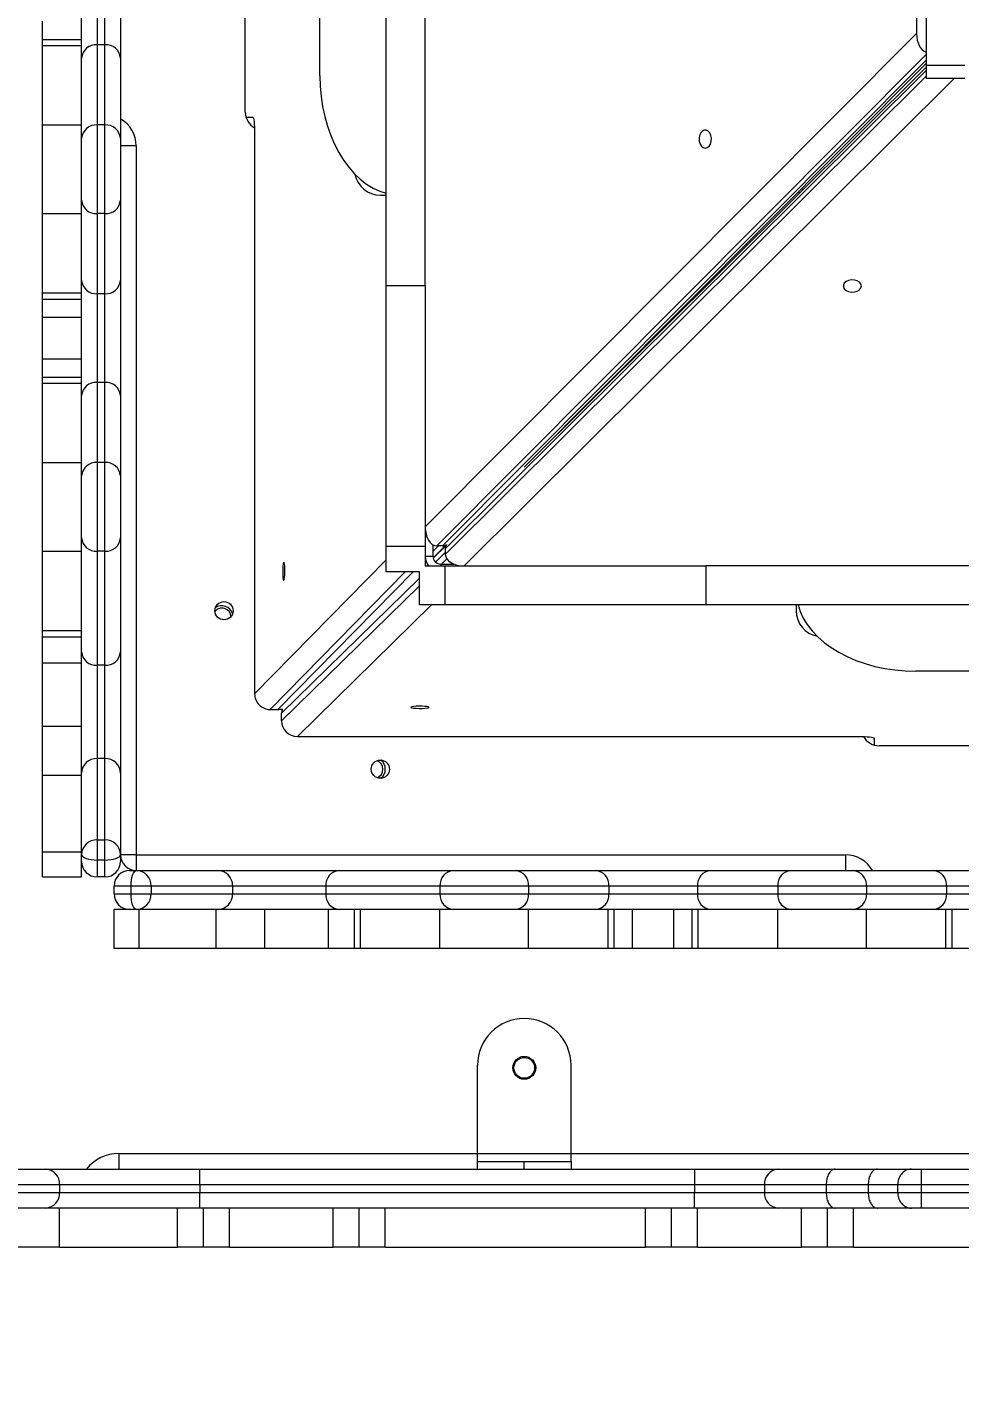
# Model space of a CAD drawing. Header units: millimetres. Extents: x -6328 to 5334, y -5037 to 4112.
# Drawn here: x -1088 to -729, y 317 to 844 of the extents above; entities that cross this region are included whole.
import ezdxf

# ---------------------------------------------------------------- set-up
doc = ezdxf.new("R2010")
doc.units = ezdxf.units.MM
for name, color, linetype in [('DIKOM_ОБЪЕКТ', 7, 'Continuous'), ('DIKOM_РАЗМЕР_ЗОНА', 7, 'Continuous'), ('DIKOM_РАЗМЕР_ОБЪЕКТА', 7, 'Continuous')]:
    doc.layers.add(name, color=color, linetype=linetype)
doc.styles.add('style1', font='arial.ttf', dxfattribs={"width": 0.8})
doc.dimstyles.new('1-50', dxfattribs={"dimtxt": 300, "dimasz": 200, "dimexe": 100, "dimexo": 0, "dimgap": 100, "dimtad": 1, "dimtxsty": 'style1', "dimcen": 200, "dimclrd": 7, "dimclre": 7, "dimclrt": 7, "dimadec": 1, "dimazin": 2, "dimtfac": 1, "dimtmove": 0, "dimatfit": 2, "dimfxl": 0, "dimlwd": 25, "dimlwe": 18, "dimarcsym": 0})

# ---------------------------------------------------------------- blocks, each defined once
blk = doc.blocks.new('*D0')
at = {"layer": 'Defpoints', "color": 0, "transparency": 16777216}
for p in [(-3539.45, 760.32), (3333.52, 448.13), (3333.52, -4437.11)]:
    blk.add_point(p, dxfattribs=at)
at = {"layer": 'DIKOM_РАЗМЕР_ОБЪЕКТА', "color": 7, "lineweight": 18, "transparency": 16777216}
for p, q in [((-3539.45, 760.32), (-3539.45, -4537.11)), ((3333.52, 448.13), (3333.52, -4537.11))]:
    blk.add_line(p, q, dxfattribs=at)
at = {"layer": 'DIKOM_РАЗМЕР_ОБЪЕКТА', "color": 7, "lineweight": 25, "transparency": 16777216}
blk.add_line((-3339.45, -4437.11), (3133.52, -4437.11), dxfattribs=at)
at = {"layer": 'DIKOM_РАЗМЕР_ОБЪЕКТА', "color": 7, "transparency": 16777216}
for points in [[(-3339.45, -4403.77), (-3339.45, -4470.44), (-3539.45, -4437.11)], [(3133.52, -4403.77), (3133.52, -4470.44), (3333.52, -4437.11)]]:
    blk.add_solid(points, dxfattribs=at)
at = {"layer": 'DIKOM_РАЗМЕР_ОБЪЕКТА', "color": 7, "transparency": 16777216, "insert": (-102.96, -4183.94), "char_height": 300, "attachment_point": 5, "style": 'style1'}
blk.add_mtext('6900', dxfattribs=at)
blk = doc.blocks.new('*D1')
at = {"layer": 'Defpoints', "color": 0, "transparency": 16777216}
for p in [(-5040.91, 625.75), (5333.52, 448.13), (5333.52, -4936.78)]:
    blk.add_point(p, dxfattribs=at)
at = {"layer": 'DIKOM_РАЗМЕР_ЗОНА', "color": 7, "lineweight": 18, "transparency": 16777216}
for p, q in [((-5040.91, 625.75), (-5040.91, -5036.78)), ((5333.52, 448.13), (5333.52, -5036.78))]:
    blk.add_line(p, q, dxfattribs=at)
at = {"layer": 'DIKOM_РАЗМЕР_ЗОНА', "color": 7, "lineweight": 25, "transparency": 16777216}
blk.add_line((-4840.91, -4936.78), (5133.52, -4936.78), dxfattribs=at)
at = {"layer": 'DIKOM_РАЗМЕР_ЗОНА', "color": 7, "transparency": 16777216}
for points in [[(-4840.91, -4903.45), (-4840.91, -4970.11), (-5040.91, -4936.78)], [(5133.52, -4903.45), (5133.52, -4970.11), (5333.52, -4936.78)]]:
    blk.add_solid(points, dxfattribs=at)
at = {"layer": 'DIKOM_РАЗМЕР_ЗОНА', "color": 7, "transparency": 16777216, "insert": (-104.69, -4683.61), "char_height": 300, "attachment_point": 5, "style": 'style1'}
blk.add_mtext('10400', dxfattribs=at)
blk = doc.blocks.new('*D2')
at = {"layer": 'Defpoints', "color": 0, "transparency": 16777216}
for p in [(-5303.77, 2121.42), (-1621.11, 2121.42), (560.33, -2395.62)]:
    blk.add_point(p, dxfattribs=at)
at = {"layer": 'DIKOM_РАЗМЕР_ОБЪЕКТА', "color": 7, "lineweight": 18, "transparency": 16777216}
for p, q in [((-1621.11, 2121.42), (-5403.77, 2121.42)), ((560.33, -2395.62), (-5403.77, -2395.62))]:
    blk.add_line(p, q, dxfattribs=at)
at = {"layer": 'DIKOM_РАЗМЕР_ОБЪЕКТА', "color": 7, "lineweight": 25, "transparency": 16777216}
blk.add_line((-5303.77, -2195.62), (-5303.77, 1921.42), dxfattribs=at)
at = {"layer": 'DIKOM_РАЗМЕР_ОБЪЕКТА', "color": 7, "transparency": 16777216}
for points in [[(-5337.11, 1921.42), (-5270.44, 1921.42), (-5303.77, 2121.42)], [(-5337.11, -2195.62), (-5270.44, -2195.62), (-5303.77, -2395.62)]]:
    blk.add_solid(points, dxfattribs=at)
at = {"layer": 'DIKOM_РАЗМЕР_ОБЪЕКТА', "color": 7, "transparency": 16777216, "insert": (-5556.94, -137.1), "char_height": 300, "attachment_point": 5, "rotation": 90, "style": 'style1'}
blk.add_mtext('4500', dxfattribs=at)
blk = doc.blocks.new('*D3')
at = {"layer": 'Defpoints', "color": 0, "transparency": 16777216}
for p in [(-1814.92, 4111.71), (-5877.98, -3895.62), (33.33, -3895.62)]:
    blk.add_point(p, dxfattribs=at)
at = {"layer": 'DIKOM_РАЗМЕР_ЗОНА', "color": 7, "lineweight": 18, "transparency": 16777216}
for p, q in [((-1814.92, 4111.71), (-5977.98, 4111.71)), ((33.33, -3895.62), (-5977.98, -3895.62))]:
    blk.add_line(p, q, dxfattribs=at)
at = {"layer": 'DIKOM_РАЗМЕР_ЗОНА', "color": 7, "lineweight": 25, "transparency": 16777216}
blk.add_line((-5877.98, 3911.71), (-5877.98, -3695.62), dxfattribs=at)
at = {"layer": 'DIKOM_РАЗМЕР_ЗОНА', "color": 7, "transparency": 16777216}
for points in [[(-5911.31, 3911.71), (-5844.65, 3911.71), (-5877.98, 4111.71)], [(-5911.31, -3695.62), (-5844.65, -3695.62), (-5877.98, -3895.62)]]:
    blk.add_solid(points, dxfattribs=at)
at = {"layer": 'DIKOM_РАЗМЕР_ЗОНА', "color": 7, "transparency": 16777216, "insert": (-6131.15, 108.05), "char_height": 300, "attachment_point": 5, "rotation": 90, "style": 'style1'}
blk.add_mtext('8000', dxfattribs=at)

msp = doc.modelspace()

# ---------------------------------------------------------------- linework, layer by layer
at = {"layer": 'DIKOM_ОБЪЕКТ', "color": 7, "linetype": 'Continuous', "lineweight": 15}
for p, q in [((-741.67, 1114.131), (-741.67, 829.311)), ((-949.416, 744.535), (-949.416, 964.087)), ((-934.416, 744.535), (-934.416, 964.087)), ((-1003.67, 811.311), (-1003.67, 897.311)), ((-974.943, 825.311), (-974.943, 883.311)), ((-1066.67, 832.13), (-1066.67, 876.491)), ((-1051.67, 876.491), (-1051.67, 832.13)), ((-1060.67, 871.372), (-1060.67, 837.249)), ((-1057.67, 837.249), (-1057.67, 871.372)), ((-745.287, 867.06), (-745.287, 841.562)), ((-1081.67, 839.311), (-1081.67, 846.311)), ((-1081.67, 839.311), (-1066.67, 839.311)), ((-1081.67, 836.96), (-1081.67, 839.311)), ((-934.416, 651.562), (-745.287, 841.562)), ((-1081.67, 836.96), (-1066.67, 836.96)), ((-1081.67, 806.372), (-1081.67, 836.96)), ((-1060.67, 837.249), (-1060.67, 806.372)), ((-1057.67, 837.249), (-1060.67, 837.249)), ((-1057.67, 806.372), (-1057.67, 837.249)), ((-741.67, 833.5), (-929.991, 644.311)), ((-1066.67, 801.254), (-1066.67, 832.13)), ((-1051.67, 832.13), (-1051.67, 801.254)), ((-927.779, 644.311), (-741.67, 831.277)), ((-741.67, 827.353), (-926.67, 643.202)), ((-896.347, 674.634), (-741.67, 830.024)), ((-741.67, 828.601), (-896.347, 674.634)), ((-726.67, 829.311), (-741.67, 829.311)), ((-741.67, 829.311), (-741.67, 824.311)), ((-926.67, 640.989), (-741.67, 825.141)), ((-730.808, 824.311), (-919.419, 636.565)), ((-726.67, 824.311), (-741.67, 824.311)), ((-1081.67, 806.372), (-1066.67, 806.372)), ((-1081.67, 772.249), (-1081.67, 806.372)), ((-1060.67, 806.372), (-1060.67, 772.249)), ((-1057.67, 806.372), (-1060.67, 806.372)), ((-1057.67, 772.249), (-1057.67, 806.372)), ((-1003.378, 809.311), (-1000.779, 809.311)), ((-1066.67, 777.368), (-1066.67, 801.254)), ((-1051.67, 801.254), (-1051.67, 777.368)), ((-1000.063, 803.311), (-1000.063, 587.355)), ((-1045.67, 798.311), (-1051.67, 798.311)), ((-1045.67, 798.311), (-1045.67, 525.311)), ((-1066.67, 746.491), (-1066.67, 777.368)), ((-1051.67, 777.368), (-1051.67, 746.491)), ((-951.67, 779.311), (-949.416, 779.311)), ((-1081.67, 772.249), (-1066.67, 772.249)), ((-1081.67, 741.661), (-1081.67, 772.249)), ((-1057.67, 772.249), (-1060.67, 772.249)), ((-1060.67, 772.249), (-1060.67, 741.372)), ((-1057.67, 741.372), (-1057.67, 772.249)), ((-1066.67, 702.13), (-1066.67, 746.491)), ((-1051.67, 746.491), (-1051.67, 702.13)), ((-949.416, 744.535), (-934.416, 744.535)), ((-949.416, 644.155), (-949.416, 744.535)), ((-934.416, 744.535), (-934.416, 644.155)), ((-1081.67, 741.661), (-1066.67, 741.661)), ((-1081.67, 739.311), (-1081.67, 741.661)), ((-1081.67, 739.311), (-1066.67, 739.311)), ((-1081.67, 732.311), (-1081.67, 739.311)), ((-1057.67, 741.372), (-1060.67, 741.372)), ((-1060.67, 741.372), (-1060.67, 707.249)), ((-1057.67, 707.249), (-1057.67, 741.372)), ((-1081.67, 732.311), (-1066.67, 732.311)), ((-1081.67, 716.311), (-1081.67, 732.311)), ((-1081.67, 716.311), (-1066.67, 716.311)), ((-1081.67, 709.311), (-1081.67, 716.311)), ((-1081.67, 709.311), (-1066.67, 709.311)), ((-1081.67, 706.96), (-1081.67, 709.311)), ((-1081.67, 706.96), (-1066.67, 706.96)), ((-1081.67, 676.372), (-1081.67, 706.96)), ((-1060.67, 707.249), (-1060.67, 676.372)), ((-1057.67, 707.249), (-1060.67, 707.249)), ((-1057.67, 676.372), (-1057.67, 707.249)), ((-1066.67, 671.254), (-1066.67, 702.13)), ((-1051.67, 702.13), (-1051.67, 671.254)), ((-1081.67, 676.372), (-1066.67, 676.372)), ((-1081.67, 642.249), (-1081.67, 676.372)), ((-1060.67, 676.372), (-1060.67, 642.249)), ((-1057.67, 676.372), (-1060.67, 676.372)), ((-1057.67, 642.249), (-1057.67, 676.372)), ((-1066.67, 647.368), (-1066.67, 671.254)), ((-1051.67, 671.254), (-1051.67, 647.368)), ((-1066.67, 603.434), (-1066.67, 647.368)), ((-1051.67, 647.368), (-1051.67, 603.434)), ((-949.416, 644.155), (-934.416, 644.155)), ((-949.416, 634.311), (-949.416, 644.155)), ((-934.416, 644.155), (-934.416, 636.551)), ((-931.416, 644.697), (-931.416, 640.311)), ((-931.416, 642.126), (-929.271, 644.311)), ((-931.348, 639.676), (-926.486, 644.627)), ((-926.353, 644.495), (-931.332, 639.607)), ((-927.779, 644.311), (-929.991, 644.311)), ((-926.67, 643.202), (-926.67, 640.989)), ((-1081.67, 642.249), (-1066.67, 642.249)), ((-1081.67, 611.661), (-1081.67, 642.249)), ((-1057.67, 642.249), (-1060.67, 642.249)), ((-1060.67, 642.249), (-1060.67, 598.316)), ((-1057.67, 598.316), (-1057.67, 642.249)), ((-1000.063, 587.355), (-949.416, 638.938)), ((-934.416, 640.311), (-931.416, 640.311)), ((-934.416, 639.071), (-934.308, 639.18)), ((-926.67, 641.71), (-930.393, 638.055)), ((-928.117, 637.311), (-926.109, 639.283)), ((-942.068, 634.311), (-994.106, 581.311)), ((-991.127, 581.311), (-939.089, 634.311)), ((-936.67, 634.311), (-949.416, 634.311)), ((-936.67, 621.565), (-936.67, 634.311)), ((-934.402, 636.565), (-926.826, 636.565)), ((-933.633, 637.348), (-933.648, 637.333)), ((-933.648, 637.333), (-933.633, 637.348)), ((-928.416, 637.311), (-923.447, 637.311)), ((-928.416, 637.311), (-928.416, 636.565)), ((-926.826, 636.565), (-926.826, 621.565)), ((-926.826, 636.565), (-826.446, 636.565)), ((-826.446, 636.565), (-826.446, 621.565)), ((-606.894, 636.565), (-826.446, 636.565)), ((-936.67, 631.891), (-989.67, 579.854)), ((-989.67, 576.875), (-936.67, 628.913)), ((-932.042, 621.565), (-983.626, 570.918)), ((-926.826, 621.565), (-936.67, 621.565)), ((-826.446, 621.565), (-926.826, 621.565)), ((-606.894, 621.565), (-826.446, 621.565)), ((-791.67, 621.565), (-791.67, 619.311)), ((-1081.67, 611.661), (-1066.67, 611.661)), ((-1081.67, 609.311), (-1081.67, 611.661)), ((-1081.67, 609.311), (-1066.67, 609.311)), ((-1081.67, 599.311), (-1081.67, 609.311)), ((-1066.67, 556.783), (-1066.67, 603.434)), ((-1051.67, 603.434), (-1051.67, 556.783)), ((-1081.67, 599.311), (-1066.67, 599.311)), ((-1081.67, 574.886), (-1081.67, 599.311)), ((-1057.67, 598.316), (-1060.67, 598.316)), ((-1060.67, 598.316), (-1060.67, 562.43)), ((-1057.67, 562.43), (-1057.67, 598.316)), ((-687.67, 596.038), (-745.67, 596.038)), ((-994.106, 581.311), (-991.127, 581.311)), ((-989.67, 576.875), (-989.67, 579.854)), ((-1081.67, 574.886), (-1066.67, 574.886)), ((-1081.67, 556.062), (-1081.67, 574.886)), ((-983.626, 570.918), (-767.67, 570.918)), ((-761.67, 570.201), (-761.67, 567.602)), ((-673.67, 567.311), (-759.67, 567.311)), ((-1060.67, 562.43), (-1060.67, 531.07)), ((-1057.67, 562.43), (-1060.67, 562.43)), ((-1057.67, 531.07), (-1057.67, 562.43)), ((-1081.67, 556.062), (-1066.67, 556.062)), ((-1081.67, 526.517), (-1081.67, 556.062)), ((-1066.67, 525.423), (-1066.67, 556.783)), ((-1051.67, 556.783), (-1051.67, 525.423)), ((-1060.67, 531.07), (-1060.67, 523.341)), ((-1060.67, 531.07), (-1057.67, 531.07)), ((-1057.67, 523.341), (-1057.67, 531.07)), ((-1081.67, 526.517), (-1066.67, 526.517)), ((-1081.67, 516.811), (-1081.67, 526.517)), ((-1066.67, 522.811), (-1066.67, 525.423)), ((-1066.67, 516.811), (-1066.67, 522.811)), ((-1057.67, 523.341), (-1060.67, 523.341)), ((-1060.67, 523.341), (-1060.67, 516.811)), ((-1057.67, 516.811), (-1057.67, 523.341)), ((-1051.67, 525.423), (-1051.67, 522.811)), ((-1045.67, 525.311), (-1051.67, 525.311)), ((-1045.67, 525.311), (-772.67, 525.311)), ((-1045.67, 525.311), (-1045.67, 519.311)), ((-772.67, 525.311), (-772.67, 519.311)), ((-1081.67, 516.811), (-1066.67, 516.811)), ((-1057.67, 516.811), (-1060.67, 516.811)), ((-1048.17, 519.311), (-1045.558, 519.311)), ((-1045.558, 519.311), (-1014.198, 519.311)), ((-1014.198, 519.311), (-967.546, 519.311)), ((-967.546, 519.311), (-923.613, 519.311)), ((-923.613, 519.311), (-899.727, 519.311)), ((-899.727, 519.311), (-868.85, 519.311)), ((-868.85, 519.311), (-824.49, 519.311)), ((-824.49, 519.311), (-793.613, 519.311)), ((-793.613, 519.311), (-769.727, 519.311)), ((-769.727, 519.311), (-738.85, 519.311)), ((-738.85, 519.311), (-694.49, 519.311)), ((-1047.64, 513.311), (-1054.17, 513.311)), ((-1054.17, 510.311), (-1054.17, 513.311)), ((-1039.911, 513.311), (-1047.64, 513.311)), ((-1047.64, 510.311), (-1047.64, 513.311)), ((-1039.911, 513.311), (-1039.911, 510.311)), ((-1008.551, 513.311), (-1039.911, 513.311)), ((-1008.551, 513.311), (-1008.551, 510.311)), ((-972.665, 513.311), (-1008.551, 513.311)), ((-928.732, 513.311), (-972.665, 513.311)), ((-972.665, 513.311), (-972.665, 510.311)), ((-894.608, 513.311), (-928.732, 513.311)), ((-928.732, 513.311), (-928.732, 510.311)), ((-894.608, 513.311), (-894.608, 510.311)), ((-863.732, 513.311), (-894.608, 513.311)), ((-863.732, 513.311), (-863.732, 510.311)), ((-829.608, 513.311), (-863.732, 513.311)), ((-798.732, 513.311), (-829.608, 513.311)), ((-829.608, 513.311), (-829.608, 510.311)), ((-764.608, 513.311), (-798.732, 513.311)), ((-798.732, 513.311), (-798.732, 510.311)), ((-764.608, 513.311), (-764.608, 510.311)), ((-733.732, 513.311), (-764.608, 513.311)), ((-733.732, 513.311), (-733.732, 510.311)), ((-699.608, 513.311), (-733.732, 513.311)), ((-1054.17, 510.311), (-1047.64, 510.311)), ((-1047.64, 510.311), (-1039.911, 510.311)), ((-1039.911, 510.311), (-1008.551, 510.311)), ((-1008.551, 510.311), (-972.665, 510.311)), ((-972.665, 510.311), (-928.732, 510.311)), ((-928.732, 510.311), (-894.608, 510.311)), ((-894.608, 510.311), (-863.732, 510.311)), ((-863.732, 510.311), (-829.608, 510.311)), ((-829.608, 510.311), (-798.732, 510.311)), ((-798.732, 510.311), (-764.608, 510.311)), ((-764.608, 510.311), (-733.732, 510.311)), ((-733.732, 510.311), (-699.608, 510.311)), ((-1054.17, 489.311), (-1054.17, 504.311)), ((-1048.17, 504.311), (-1054.17, 504.311)), ((-1045.558, 504.311), (-1048.17, 504.311)), ((-1014.198, 504.311), (-1045.558, 504.311)), ((-1044.464, 489.311), (-1044.464, 504.311)), ((-1014.918, 489.311), (-1014.918, 504.311)), ((-967.546, 504.311), (-1014.198, 504.311)), ((-996.094, 489.311), (-996.094, 504.311)), ((-971.67, 489.311), (-971.67, 504.311)), ((-923.613, 504.311), (-967.546, 504.311)), ((-961.67, 489.311), (-961.67, 504.311)), ((-959.319, 489.311), (-959.319, 504.311)), ((-928.732, 489.311), (-928.732, 504.311)), ((-899.727, 504.311), (-923.613, 504.311)), ((-868.85, 504.311), (-899.727, 504.311)), ((-894.608, 489.311), (-894.608, 504.311)), ((-824.49, 504.311), (-868.85, 504.311)), ((-864.021, 489.311), (-864.021, 504.311)), ((-861.67, 489.311), (-861.67, 504.311)), ((-854.67, 489.311), (-854.67, 504.311)), ((-838.67, 489.311), (-838.67, 504.311)), ((-831.67, 489.311), (-831.67, 504.311)), ((-829.319, 489.311), (-829.319, 504.311)), ((-793.613, 504.311), (-824.49, 504.311)), ((-798.732, 489.311), (-798.732, 504.311)), ((-769.727, 504.311), (-793.613, 504.311)), ((-738.85, 504.311), (-769.727, 504.311)), ((-764.608, 489.311), (-764.608, 504.311)), ((-694.49, 504.311), (-738.85, 504.311)), ((-734.021, 489.311), (-734.021, 504.311)), ((-731.67, 489.311), (-731.67, 504.311)), ((-1044.464, 489.311), (-1054.17, 489.311)), ((-1014.918, 489.311), (-1044.464, 489.311)), ((-996.094, 489.311), (-1014.918, 489.311)), ((-971.67, 489.311), (-996.094, 489.311)), ((-961.67, 489.311), (-971.67, 489.311)), ((-959.319, 489.311), (-961.67, 489.311)), ((-928.732, 489.311), (-959.319, 489.311)), ((-894.608, 489.311), (-928.732, 489.311)), ((-864.021, 489.311), (-894.608, 489.311)), ((-861.67, 489.311), (-864.021, 489.311)), ((-854.67, 489.311), (-861.67, 489.311)), ((-838.67, 489.311), (-854.67, 489.311)), ((-831.67, 489.311), (-838.67, 489.311)), ((-829.319, 489.311), (-831.67, 489.311)), ((-798.732, 489.311), (-829.319, 489.311)), ((-764.608, 489.311), (-798.732, 489.311)), ((-734.021, 489.311), (-764.608, 489.311)), ((-731.67, 489.311), (-734.021, 489.311)), ((-724.67, 489.311), (-731.67, 489.311)), ((-914.292, 410.311), (-914.292, 444.311)), ((-878.292, 410.311), (-878.292, 444.311)), ((-1052.305, 410.311), (-1052.305, 404.311)), ((-1052.305, 410.311), (-914.292, 410.311)), ((-914.292, 410.311), (-878.292, 410.311)), ((-914.292, 407.311), (-914.292, 410.311)), ((-914.292, 404.311), (-914.292, 407.311)), ((-914.292, 407.311), (-896.292, 407.311)), ((-896.292, 404.311), (-896.292, 407.311)), ((-896.292, 407.311), (-878.292, 407.311)), ((-878.292, 407.311), (-878.292, 410.311)), ((-878.292, 410.311), (-554.768, 410.311)), ((-878.292, 407.311), (-878.292, 404.311)), ((-1143.744, 404.311), (-1080.528, 404.311)), ((-1080.528, 404.311), (-1021.187, 404.311)), ((-1021.187, 398.311), (-1021.187, 404.311)), ((-1021.187, 404.311), (-830.786, 404.311)), ((-830.786, 404.311), (-830.786, 398.311)), ((-830.786, 404.311), (-798.497, 404.311)), ((-798.497, 404.311), (-776.665, 404.311)), ((-776.665, 404.311), (-760.391, 404.311)), ((-760.391, 404.311), (-747.266, 404.311)), ((-747.266, 404.311), (-743.54, 404.311)), ((-743.54, 404.311), (-689.8, 404.311)), ((-1075.133, 398.311), (-1138.362, 398.311)), ((-1138.362, 395.311), (-1075.133, 395.311)), ((-1075.133, 398.311), (-1075.133, 395.311)), ((-1021.187, 398.311), (-1075.133, 398.311)), ((-1075.133, 395.311), (-1021.187, 395.311)), ((-1021.187, 398.311), (-1021.187, 395.311)), ((-830.786, 398.311), (-1021.187, 398.311)), ((-1021.187, 389.311), (-1021.187, 395.311)), ((-1021.187, 395.311), (-830.786, 395.311)), ((-803.878, 398.311), (-830.786, 398.311)), ((-830.786, 398.311), (-830.786, 395.311)), ((-830.786, 395.311), (-803.878, 395.311)), ((-830.786, 389.311), (-830.786, 395.311)), ((-780.098, 398.311), (-803.878, 398.311)), ((-803.878, 398.311), (-803.878, 395.311)), ((-803.878, 395.311), (-780.098, 395.311)), ((-763.928, 398.311), (-780.098, 398.311)), ((-780.098, 398.311), (-780.098, 395.311)), ((-780.098, 395.311), (-763.928, 395.311)), ((-752.586, 398.311), (-763.928, 398.311)), ((-763.928, 398.311), (-763.928, 395.311)), ((-763.928, 395.311), (-752.586, 395.311)), ((-743.504, 398.311), (-752.586, 398.311)), ((-752.586, 398.311), (-752.586, 395.311)), ((-752.586, 395.311), (-743.504, 395.311)), ((-743.504, 398.311), (-743.504, 395.311)), ((-689.837, 398.311), (-743.504, 398.311)), ((-743.504, 395.311), (-689.837, 395.311)), ((-1080.528, 389.311), (-1143.744, 389.311)), ((-1021.187, 389.311), (-1080.528, 389.311)), ((-1075.145, 374.311), (-1075.145, 389.311)), ((-1029.798, 374.311), (-1029.798, 389.311)), ((-830.786, 389.311), (-1021.187, 389.311)), ((-1019.798, 374.311), (-1019.798, 389.311)), ((-1009.798, 374.311), (-1009.798, 389.311)), ((-969.798, 374.311), (-969.798, 389.311)), ((-959.798, 374.311), (-959.798, 389.311)), ((-949.798, 374.311), (-949.798, 389.311)), ((-849.623, 374.311), (-849.623, 389.311)), ((-839.623, 374.311), (-839.623, 389.311)), ((-798.497, 389.311), (-830.786, 389.311)), ((-829.623, 374.311), (-829.623, 389.311)), ((-776.665, 389.311), (-798.497, 389.311)), ((-789.623, 374.311), (-789.623, 389.311)), ((-779.623, 374.311), (-779.623, 389.311)), ((-760.391, 389.311), (-776.665, 389.311)), ((-769.623, 374.311), (-769.623, 389.311)), ((-747.266, 389.311), (-760.391, 389.311)), ((-743.54, 389.311), (-747.266, 389.311)), ((-689.8, 389.311), (-743.54, 389.311)), ((-1075.145, 374.311), (-1096.358, 374.311)), ((-1075.145, 374.311), (-1029.798, 374.311)), ((-1019.798, 374.311), (-1029.798, 374.311)), ((-1009.798, 374.311), (-1019.798, 374.311)), ((-1009.798, 374.311), (-969.798, 374.311)), ((-959.798, 374.311), (-969.798, 374.311)), ((-949.798, 374.311), (-959.798, 374.311)), ((-949.798, 374.311), (-849.623, 374.311)), ((-839.623, 374.311), (-849.623, 374.311)), ((-829.623, 374.311), (-839.623, 374.311)), ((-829.623, 374.311), (-789.623, 374.311)), ((-779.623, 374.311), (-789.623, 374.311)), ((-769.623, 374.311), (-779.623, 374.311)), ((-769.623, 374.311), (-670.555, 374.311))]:
    msp.add_line(p, q, dxfattribs=at)
at = {"layer": 'DIKOM_ОБЪЕКТ', "color": 7, "linetype": 'Continuous', "lineweight": 15, "flags": 128}
for points in [[(-974.943, 825.311), (-974.825, 821.302), (-974.471, 817.323), (-973.884, 813.405), (-973.069, 809.578), (-972.032, 805.87), (-970.78, 802.311), (-969.324, 798.926), (-967.674, 795.742), (-965.843, 792.784), (-963.844, 790.073), (-961.694, 787.63), (-959.408, 785.474), (-957.003, 783.621), (-954.499, 782.085), (-951.914, 780.878), (-949.416, 780.049)], [(-1000.779, 809.311), (-1000.64, 809.195), (-1000.505, 808.854), (-1000.381, 808.299), (-1000.273, 807.553), (-1000.183, 806.644), (-1000.117, 805.607), (-1000.076, 804.481), (-1000.063, 803.311)], [(-826.623, 797.44), (-825.855, 797.63), (-825.171, 798.178), (-824.644, 799.026), (-824.331, 800.081), (-824.267, 801.229), (-824.458, 802.346), (-824.884, 803.311), (-825.498, 804.018), (-826.234, 804.392), (-827.012, 804.392), (-827.748, 804.018), (-828.362, 803.311), (-828.788, 802.346), (-828.979, 801.229), (-828.915, 800.081), (-828.602, 799.026), (-828.075, 798.178), (-827.39, 797.63), (-826.623, 797.44)], [(-790.88, 780.587), (-790.537, 780.235), (-790.396, 780.099)], [(-810.642, 759.946), (-810.885, 760.175), (-811.042, 760.332)], [(-766.541, 744.358), (-766.73, 745.125), (-767.279, 745.81), (-768.126, 746.337), (-769.182, 746.65), (-770.33, 746.714), (-771.447, 746.523), (-772.411, 746.097), (-773.119, 745.483), (-773.493, 744.747), (-773.493, 743.969), (-773.119, 743.233), (-772.411, 742.619), (-771.447, 742.193), (-770.33, 742.002), (-769.182, 742.066), (-768.126, 742.379), (-767.279, 742.906), (-766.73, 743.59), (-766.541, 744.358)], [(-988.85, 638.035), (-988.986, 637.845), (-989.107, 637.297), (-989.2, 636.449), (-989.255, 635.394), (-989.267, 634.246), (-989.233, 633.129), (-989.158, 632.164), (-989.049, 631.456), (-988.919, 631.082), (-988.781, 631.082), (-988.651, 631.456), (-988.543, 632.164), (-988.467, 633.129), (-988.433, 634.246), (-988.445, 635.394), (-988.5, 636.449), (-988.593, 637.297), (-988.714, 637.845), (-988.85, 638.035)], [(-790.932, 621.565), (-790.103, 619.067), (-788.896, 616.482), (-787.36, 613.977), (-785.507, 611.573), (-783.351, 609.287), (-780.908, 607.137), (-778.197, 605.138), (-775.238, 603.307), (-772.055, 601.657), (-768.67, 600.2), (-765.11, 598.949), (-761.403, 597.911), (-757.576, 597.096), (-753.658, 596.51), (-749.679, 596.156), (-745.67, 596.038)], [(-932.946, 582.131), (-933.136, 582.266), (-933.684, 582.387), (-934.532, 582.481), (-935.587, 582.536), (-936.735, 582.547), (-937.852, 582.513), (-938.817, 582.438), (-939.524, 582.33), (-939.898, 582.199), (-939.898, 582.062), (-939.524, 581.932), (-938.817, 581.823), (-937.852, 581.748), (-936.735, 581.714), (-935.587, 581.725), (-934.532, 581.781), (-933.684, 581.874), (-933.136, 581.995), (-932.946, 582.131)], [(-767.67, 570.918), (-766.5, 570.904), (-765.374, 570.864), (-764.337, 570.797), (-763.427, 570.708), (-762.681, 570.6), (-762.127, 570.476), (-761.785, 570.341), (-761.67, 570.201)], [(-1066.67, 525.423), (-1066.555, 525.017), (-1066.213, 524.626), (-1065.659, 524.266), (-1064.913, 523.951), (-1064.003, 523.692), (-1062.966, 523.499), (-1061.841, 523.381), (-1060.67, 523.341)], [(-1057.67, 523.341), (-1056.5, 523.381), (-1055.374, 523.499), (-1054.337, 523.692), (-1053.427, 523.951), (-1052.681, 524.266), (-1052.127, 524.626), (-1051.785, 525.017), (-1051.67, 525.423)], [(-1047.64, 513.311), (-1047.6, 514.481), (-1047.481, 515.607), (-1047.289, 516.644), (-1047.03, 517.553), (-1046.715, 518.299), (-1046.355, 518.854), (-1045.964, 519.195), (-1045.558, 519.311)], [(-1045.558, 504.311), (-1045.964, 504.426), (-1046.355, 504.767), (-1046.715, 505.322), (-1047.03, 506.068), (-1047.289, 506.977), (-1047.481, 508.015), (-1047.6, 509.14), (-1047.64, 510.311)]]:
    msp.add_lwpolyline(points, dxfattribs=at)
at = {"layer": 'DIKOM_ОБЪЕКТ', "color": 7, "linetype": 'Continuous', "lineweight": 15}
for centre, radius in [((-1011.868, 619.311), 3.5), ((-951.67, 558.311), 3.5), ((-896.292, 443.311), 4.4), ((-896.292, 443.311), 4)]:
    msp.add_circle(centre, radius, dxfattribs=at)
for centre, radius, start, end in [((-1061.078, 831.652), 5.612, 85.8271, 175.10683), ((-1057.262, 831.652), 5.612, 4.89317, 94.1729), ((-1061.078, 800.775), 5.612, 85.8271, 175.10683), ((-1057.262, 800.775), 5.612, 4.89317, 94.1729), ((-1057.67, 798.311), 12, 0, 60), ((-996.67, 811.311), 7, 180, 240.66525), ((-951.67, 789.311), 10, 190.89869, 270), ((-785.861, 785.092), 4.917, 220.7124, 228.82689), ((-1061.078, 777.846), 5.612, 184.89317, 274.1729), ((-1057.262, 777.846), 5.612, 265.8271, 355.10683), ((-1061.078, 746.97), 5.612, 184.89317, 274.1729), ((-1057.262, 746.97), 5.612, 265.8271, 355.10683), ((-1061.078, 701.652), 5.612, 85.8271, 175.10683), ((-1057.262, 701.652), 5.612, 4.89317, 94.1729), ((-1061.078, 670.775), 5.612, 85.8271, 175.10683), ((-1057.262, 670.775), 5.612, 4.89317, 94.1729), ((-1061.078, 647.846), 5.612, 184.89317, 274.1729), ((-1057.262, 647.846), 5.612, 265.8271, 355.10683), ((-928.416, 640.311), 6, 180, 218.62857), ((-928.416, 640.311), 3, 180, 270), ((-1012.67, 616.811), 3.5, 4.24387, 140.1865), ((-1012.67, 616.811), 4.4, 19.52198, 124.9084), ((-781.67, 619.311), 10, 180, 259.10131), ((-1061.078, 603.913), 5.612, 184.89317, 274.1729), ((-1057.262, 603.913), 5.612, 265.8271, 355.10683), ((-759.67, 574.311), 7, 209.33475, 270), ((-1060.841, 556.601), 5.832, 88.31756, 178.21242), ((-1057.499, 556.601), 5.832, 1.78758, 91.68244), ((-954.17, 558.311), 3.5, 290.92475, 69.07526), ((-954.17, 558.311), 4.4, 307.39254, 52.60746), ((-1060.841, 525.241), 5.832, 88.31756, 178.21242), ((-1057.499, 525.241), 5.832, 1.78758, 91.68244), ((-1060.67, 522.811), 6, 180, 270), ((-1057.67, 522.811), 6, 270, 0), ((-1045.67, 525.311), 6, 180, 270), ((-772.67, 513.311), 12, 30, 90), ((-1048.17, 513.311), 6, 90, 180), ((-1045.74, 513.482), 5.832, 358.31756, 88.21242), ((-1014.38, 513.482), 5.832, 358.31756, 88.21242), ((-967.068, 513.719), 5.612, 94.89317, 184.1729), ((-923.135, 513.719), 5.612, 94.89317, 184.1729), ((-900.206, 513.719), 5.612, 355.8271, 85.10683), ((-869.329, 513.719), 5.612, 355.8271, 85.10683), ((-824.011, 513.719), 5.612, 94.89317, 184.1729), ((-793.135, 513.719), 5.612, 94.89317, 184.1729), ((-770.206, 513.719), 5.612, 355.8271, 85.10683), ((-739.329, 513.719), 5.612, 355.8271, 85.10683), ((-1048.17, 510.311), 6, 180, 270), ((-1045.74, 510.139), 5.832, 271.78758, 1.68244), ((-1014.38, 510.139), 5.832, 271.78758, 1.68244), ((-967.068, 509.902), 5.612, 175.8271, 265.10683), ((-923.135, 509.902), 5.612, 175.8271, 265.10683), ((-900.206, 509.902), 5.612, 274.89317, 4.1729), ((-869.329, 509.902), 5.612, 274.89317, 4.1729), ((-824.011, 509.902), 5.612, 175.8271, 265.10683), ((-793.135, 509.902), 5.612, 175.8271, 265.10683), ((-770.206, 509.902), 5.612, 274.89317, 4.1729), ((-739.329, 509.902), 5.612, 274.89317, 4.1729), ((-896.292, 444.311), 18, 90, 180), ((-896.292, 444.311), 18, 0, 90), ((-1052.305, 394.311), 16, 90, 141.31781), ((-1080.848, 398.598), 5.722, 357.12074, 86.79734), ((-798.17, 398.604), 5.716, 93.27959, 182.94122), ((-1080.848, 395.023), 5.722, 273.20266, 2.87926), ((-798.17, 395.017), 5.716, 177.05878, 266.72041)]:
    msp.add_arc(centre, radius, start, end, dxfattribs=at)
for centre, major_axis, ratio, start_param, end_param in [((-740.863, 841.562), (0, 7.251), 0.6101789, 1.5707963, 2.9581269), ((-929.991, 651.562), (0, 7.251), 0.6101789, 1.5707963, 3.1415927), ((-927.779, 651.562), (0, 7.251), 0.6101789, 3.1415927, 3.5114594), ((-919.419, 643.202), (-7.251, 0), 0.6101789, 5.9133186, 6.2831853), ((-919.419, 640.989), (-7.251, 0), 0.6101789, 0, 1.5707963), ((-994.106, 587.355), (0, 6.044), 0.9855715, 1.5707963, 3.1415927), ((-991.127, 587.355), (0, 6.044), 0.9855715, 3.1415927, 3.4331004), ((-983.626, 579.854), (-6.044, 0), 0.9855715, 5.9916775, 6.2831853), ((-983.626, 576.875), (-6.044, 0), 0.9855715, 0, 1.5707963)]:
    msp.add_ellipse(centre, major_axis=major_axis, ratio=ratio, start_param=start_param, end_param=end_param, dxfattribs=at)
for points, knots in [([(-776.665, 404.311), (-776.678, 404.311), (-776.931, 404.309), (-777.568, 404.178), (-778.521, 403.495), (-779.392, 402.13), (-779.984, 400.334), (-780.06, 398.985), (-780.098, 398.311)], [0, 0, 0, 0, 0.0073342, 0.1414717, 0.3561625, 0.5707932, 0.7853961, 1, 1, 1, 1]), ([(-760.391, 404.311), (-760.43, 404.31), (-760.691, 404.305), (-761.346, 404.161), (-762.304, 403.496), (-763.201, 402.13), (-763.811, 400.335), (-763.889, 398.985), (-763.928, 398.311)], [0, 0, 0, 0, 0.0209692, 0.1413219, 0.3559925, 0.570662, 0.785331, 1, 1, 1, 1]), ([(-747.266, 404.311), (-747.277, 404.311), (-747.68, 404.31), (-748.682, 404.181), (-750.17, 403.489), (-751.507, 402.124), (-752.412, 400.331), (-752.528, 398.984), (-752.586, 398.311)], [0, 0, 0, 0, 0.0036344, 0.1436348, 0.3581558, 0.5722263, 0.78611, 1, 1, 1, 1]), ([(-743.54, 404.311), (-743.539, 404.31), (-743.536, 404.307), (-743.528, 404.17), (-743.518, 403.496), (-743.51, 402.13), (-743.505, 400.335), (-743.504, 398.985), (-743.504, 398.311)], [0, 0, 0, 0, 0.0132295, 0.1413004, 0.3559774, 0.5706522, 0.7853261, 1, 1, 1, 1]), ([(-780.098, 395.311), (-780.06, 394.636), (-779.984, 393.287), (-779.392, 391.492), (-778.521, 390.126), (-777.568, 389.444), (-776.931, 389.312), (-776.678, 389.311), (-776.665, 389.311)], [0, 0, 0, 0, 0.2146039, 0.4292068, 0.6438375, 0.8585283, 0.9926658, 1, 1, 1, 1]), ([(-763.928, 395.311), (-763.889, 394.636), (-763.811, 393.287), (-763.201, 391.491), (-762.304, 390.125), (-761.346, 389.461), (-760.691, 389.316), (-760.43, 389.311), (-760.391, 389.311)], [0, 0, 0, 0, 0.214669, 0.429338, 0.6440075, 0.8586781, 0.9790308, 1, 1, 1, 1]), ([(-752.586, 395.311), (-752.528, 394.637), (-752.412, 393.29), (-751.507, 391.498), (-750.17, 390.133), (-748.682, 389.441), (-747.68, 389.312), (-747.277, 389.311), (-747.266, 389.311)], [0, 0, 0, 0, 0.21389, 0.4277737, 0.6418442, 0.8563652, 0.9963656, 1, 1, 1, 1]), ([(-743.504, 395.311), (-743.504, 394.636), (-743.505, 393.287), (-743.51, 391.491), (-743.518, 390.125), (-743.528, 389.451), (-743.536, 389.314), (-743.539, 389.311), (-743.54, 389.311)], [0, 0, 0, 0, 0.2146739, 0.4293478, 0.6440226, 0.8586996, 0.9867705, 1, 1, 1, 1])]:
    msp.add_open_spline(points, degree=3, knots=knots, dxfattribs=at)

# ---------------------------------------------------------------- dimensions: what is measured, and where the dimension line sits
at = {"layer": 'DIKOM_РАЗМЕР_ЗОНА'}
dim = msp.add_linear_dim(base=(-5877.98, -3895.616), p1=(-1814.925, 4111.709), p2=(33.33, -3895.616), angle=90, text='8000', dimstyle='1-50', dxfattribs=at)
dim.commit()
dim.dimension.update_dxf_attribs({"geometry": '*D3', "text_midpoint": (-5877.98, 108.046), "dimtype": 160})
dim = msp.add_linear_dim(base=(5333.521, -4936.782), p1=(-5040.908, 625.746), p2=(5333.521, 448.128), text='10400', dimstyle='1-50', dxfattribs=at)
dim.commit()
dim.dimension.update_dxf_attribs({"geometry": '*D1', "text_midpoint": (-104.69, -4936.782), "dimtype": 160})
at = {"layer": 'DIKOM_РАЗМЕР_ОБЪЕКТА'}
dim = msp.add_linear_dim(base=(-5303.773, 2121.419), p1=(560.33, -2395.616), p2=(-1621.109, 2121.419), angle=90, text='4500', dimstyle='1-50', dxfattribs=at)
dim.commit()
dim.dimension.update_dxf_attribs({"geometry": '*D2', "text_midpoint": (-5303.773, -137.099), "dimtype": 160})
dim = msp.add_linear_dim(base=(3333.521, -4437.108), p1=(-3539.449, 760.323), p2=(3333.521, 448.128), text='6900', dimstyle='1-50', dxfattribs=at)
dim.commit()
dim.dimension.update_dxf_attribs({"geometry": '*D0', "text_midpoint": (-102.964, -4437.108), "dimtype": 160})

doc.saveas('drawing.dxf')
